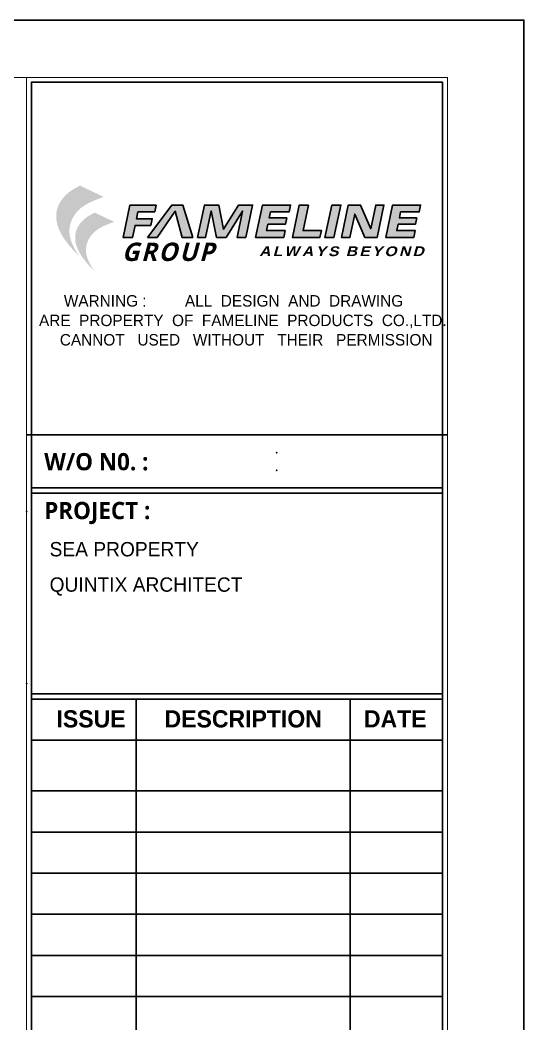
# Model space of a CAD drawing. Header units: millimetres. Extents: x -244126 to 368105, y -173968 to 259060.
# Drawn here: x 73615 to 74932, y 63251 to 65876 of the extents above; entities that cross this region are included whole.
import ezdxf
from ezdxf.enums import TextEntityAlignment as Align

# ---------------------------------------------------------------- set-up
doc = ezdxf.new("R2010")
doc.units = ezdxf.units.MM
doc.header["$MEASUREMENT"] = 0
for name, pattern in [('BORDER2', [22.225, 6.35, -3.175, 6.35, -3.175, 0, -3.175]), ('TA_GL_000.00010', [0.000275, 0.0001, -2.5e-05, 2.5e-05, -2.5e-05, 0.0001]), ('TA_HL_003.00000', [19.5, 10.65, -8.85])]:
    doc.linetypes.add(name, pattern=pattern)
for name, color, linetype in [('000 - L I N E 0.1', 1, 'Continuous'), ('000 - T E X T', 4, 'Continuous'), ('000 - TITLEBLOCK', 4, 'Continuous')]:
    doc.layers.add(name, color=color, linetype=linetype)
doc.styles.add('Cetury Gothic', font='GOTHIC.TTF')
doc.styles.add('TA', font='Cordia New.ttf', dxfattribs={"height": 4.5})

# ---------------------------------------------------------------- blocks, each defined once
blk = doc.blocks.new('*U915')
at = {"color": 4}
blk.add_line((-4.26, 5.7), (-38.31, 5.7), dxfattribs=at)
at = {"linetype": 'TA_GL_000.00010'}
blk.add_point((0, 18), dxfattribs=at)
blk.add_point((0, 0))
at = {"color": 4, "linetype": 'BORDER2', "style": 'Cetury Gothic'}
blk.add_text('SCALE', height=1.8, dxfattribs=at).set_placement((-37.12, 2.51))
at = {"color": 0, "style": 'TA'}
for tag, p in [('HEADING2', (-37.38, 10.65)), ('HEADING', (-37.38, 6.65))]:
    blk.add_attdef(tag, p, '', height=2.5, dxfattribs=at)
for tag, height, p in [('LO', 2.7, (-4.76, 6.65)), ('SC', 1.85, (-4.7, 2.51))]:
    blk.add_attdef(tag, text='', height=height, dxfattribs=at).set_placement(p, align=Align.RIGHT)
blk = doc.blocks.new('A$Cfd196da9')
at = {"color": 0, "linetype": 'ByBlock', "const_width": 0.1}
blk.add_lwpolyline([(-143.5, -98), (96.5, -98), (96.5, 99), (-143.5, 99)], close=True, dxfattribs=at)
blk = doc.blocks.new('A$C5e861bfc')
h = blk.add_hatch(color=3)
h.dxf.hatch_style = 1
h.set_gradient(color1=(51, 51, 51), color2=(132, 132, 132), tint=1, name='INVHEMISPHERICAL')
edge = h.paths.add_edge_path()
edge.add_spline(control_points=[(5.54, -18.72), (5.44, -18.58), (5.23, -18.29), (4.89, -17.68), (4.56, -16.94), (4.44, -16.06), (4.56, -15.27), (4.88, -14.53), (5.5, -13.73), (6.6, -13.02), (7.54, -12.69), (8.06, -12.5)], knot_values=[0, 0, 0, 0, 3.999368, 8.221458, 16.423435, 22.935826, 28.683381, 35.030362, 41.70231, 52.106571, 65.045306, 65.045306, 65.045306, 65.045306], degree=3, periodic=0)
edge.add_line((8.06, -12.5), (5.6, -11.32))
edge.add_spline(control_points=[(5.6, -11.32), (5.32, -11.46), (4.73, -11.74), (3.98, -12.38), (3.4, -13.13), (3.1, -13.98), (3.08, -14.86), (3.32, -15.84), (3.79, -16.71), (4.37, -17.47), (4.91, -18.12), (5.32, -18.51), (5.54, -18.72)], knot_values=[0, 0, 0, 0, 7.114643, 15.455222, 22.761373, 29.246418, 36.248595, 42.954952, 52.716962, 59.173886, 65.493194, 72.469008, 72.469008, 72.469008, 72.469008], degree=3, periodic=0)
edge = h.paths.add_edge_path(flags=16)
edge.add_spline(control_points=[(6.49, -12.96), (6.44, -12.94), (6.24, -12.87), (5.74, -12.84), (4.99, -12.89), (4.16, -13.03), (3.69, -13.32), (3.49, -13.44)], knot_values=[0, 0, 0, 0, 1.056476, 5.025479, 11.599149, 18.811417, 24.352285, 24.352285, 24.352285, 24.352285], degree=3, periodic=0)
edge.add_spline(control_points=[(3.49, -13.44), (3.5, -13.41), (3.52, -13.37), (3.6, -13.21), (3.67, -13.09), (3.86, -12.81), (3.99, -12.66), (4.27, -12.37), (4.44, -12.22), (4.7, -12.02), (4.78, -11.96), (4.97, -11.84), (5.06, -11.79), (5.27, -11.67), (5.38, -11.62), (5.53, -11.54), (5.56, -11.53), (5.6, -11.51)], knot_values=[0.636744, 0.636744, 0.636744, 0.636744, 1.528083, 1.528083, 5.150301, 5.150301, 9.845601, 9.845601, 15.15015, 15.15015, 17.802424, 17.802424, 20.454698, 20.454698, 23.491903, 23.491903, 24.373762, 24.373762, 24.373762, 24.373762], degree=3, periodic=0)
edge.add_line((5.6, -11.51), (7.62, -12.48))
edge.add_spline(control_points=[(7.62, -12.48), (7.51, -12.52), (7.39, -12.56), (7.01, -12.71), (6.75, -12.82), (6.49, -12.96)], knot_values=[3.151221, 3.151221, 3.151221, 3.151221, 5.963358, 5.963358, 12.618488, 12.618488, 12.618488, 12.618488], degree=3, periodic=0)
h = blk.add_hatch(color=253)
h.dxf.hatch_style = 1
edge = h.paths.add_edge_path()
edge.add_spline(control_points=[(5.6, -11.51), (5.56, -11.53), (5.53, -11.54), (5.38, -11.62), (5.27, -11.67), (5.06, -11.79), (4.97, -11.84), (4.78, -11.96), (4.7, -12.02), (4.44, -12.22), (4.27, -12.37), (3.99, -12.66), (3.86, -12.81), (3.67, -13.09), (3.6, -13.21), (3.52, -13.37), (3.5, -13.41), (3.49, -13.44)], knot_values=[0.636744, 0.636744, 0.636744, 0.636744, 1.518603, 1.518603, 4.555808, 4.555808, 7.208082, 7.208082, 9.860357, 9.860357, 15.164905, 15.164905, 19.860205, 19.860205, 23.482423, 23.482423, 24.373762, 24.373762, 24.373762, 24.373762], degree=3, periodic=0)
edge.add_spline(control_points=[(3.49, -13.44), (3.69, -13.32), (4.16, -13.03), (4.99, -12.89), (5.74, -12.84), (6.24, -12.87), (6.44, -12.94), (6.49, -12.96)], knot_values=[0, 0, 0, 0, 5.540868, 12.753135, 19.326806, 23.295809, 24.352285, 24.352285, 24.352285, 24.352285], degree=3, periodic=0)
edge.add_spline(control_points=[(6.49, -12.96), (6.75, -12.82), (7.01, -12.71), (7.39, -12.56), (7.51, -12.52), (7.62, -12.48)], knot_values=[3.151221, 3.151221, 3.151221, 3.151221, 9.806351, 9.806351, 12.618488, 12.618488, 12.618488, 12.618488], degree=3, periodic=0)
edge.add_line((7.62, -12.48), (5.6, -11.51))
edge = h.paths.add_edge_path()
edge.add_spline(control_points=[(7.13, -14.3), (7.11, -14.31), (7.08, -14.32), (6.96, -14.38), (6.86, -14.43), (6.69, -14.52), (6.61, -14.57), (6.47, -14.67), (6.39, -14.72), (6.18, -14.88), (6.05, -15), (5.81, -15.25), (5.71, -15.37), (5.55, -15.59), (5.49, -15.7), (5.42, -15.83), (5.41, -15.86), (5.4, -15.88)], knot_values=[0.636744, 0.636744, 0.636744, 0.636744, 1.518603, 1.518603, 4.555808, 4.555808, 7.208082, 7.208082, 9.860357, 9.860357, 15.164905, 15.164905, 19.860205, 19.860205, 23.482423, 23.482423, 24.373762, 24.373762, 24.373762, 24.373762], degree=3, periodic=0)
edge.add_spline(control_points=[(5.4, -15.88), (5.44, -15.86), (5.49, -15.83), (5.54, -15.8)], knot_values=[0, 0, 0, 0, 1.522018, 1.522018, 1.522018, 1.522018], degree=3, periodic=0)
edge.add_spline(control_points=[(5.54, -15.8), (5.63, -15.75), (5.72, -15.7), (5.82, -15.65)], knot_values=[1.522018, 1.522018, 1.522018, 1.522018, 4.566053, 4.566053, 4.566053, 4.566053], degree=3, periodic=0)
edge.add_spline(control_points=[(5.82, -15.65), (5.85, -15.64), (5.95, -15.59), (6.05, -15.56), (6.12, -15.54)], knot_values=[4.566053, 4.566053, 4.566053, 4.566053, 5.540868, 7.610089, 7.610089, 7.610089, 7.610089], degree=3, periodic=0)
edge.add_spline(control_points=[(6.12, -15.54), (6.22, -15.51), (6.33, -15.49), (6.43, -15.47)], knot_values=[7.610089, 7.610089, 7.610089, 7.610089, 10.654125, 10.654125, 10.654125, 10.654125], degree=3, periodic=0)
edge.add_spline(control_points=[(6.43, -15.47), (6.51, -15.46), (6.67, -15.44), (6.83, -15.43), (6.91, -15.42)], knot_values=[10.654125, 10.654125, 10.654125, 10.654125, 12.753135, 15.220178, 15.220178, 15.220178, 15.220178], degree=3, periodic=0)
edge.add_spline(control_points=[(6.91, -15.42), (7.05, -15.41), (7.21, -15.4), (7.38, -15.41), (7.39, -15.41)], knot_values=[15.220178, 15.220178, 15.220178, 15.220178, 19.326806, 19.786231, 19.786231, 19.786231, 19.786231], degree=3, periodic=0)
edge.add_spline(control_points=[(7.39, -15.41), (7.47, -15.41), (7.55, -15.41), (7.63, -15.43)], knot_values=[19.786231, 19.786231, 19.786231, 19.786231, 22.069258, 22.069258, 22.069258, 22.069258], degree=3, periodic=0)
edge.add_spline(control_points=[(7.63, -15.43), (7.67, -15.43), (7.73, -15.44), (7.78, -15.46), (7.79, -15.46)], knot_values=[22.069258, 22.069258, 22.069258, 22.069258, 23.295809, 23.591276, 23.591276, 23.591276, 23.591276], degree=3, periodic=0)
edge.add_spline(control_points=[(7.79, -15.46), (7.81, -15.47), (7.84, -15.48), (7.86, -15.49)], knot_values=[23.591276, 23.591276, 23.591276, 23.591276, 24.352285, 24.352285, 24.352285, 24.352285], degree=3, periodic=0)
edge.add_spline(control_points=[(7.86, -15.49), (8.08, -15.38), (8.3, -15.29), (8.61, -15.16), (8.7, -15.13), (8.8, -15.1)], knot_values=[3.151221, 3.151221, 3.151221, 3.151221, 9.806351, 9.806351, 12.618488, 12.618488, 12.618488, 12.618488], degree=3, periodic=0)
edge.add_line((8.8, -15.1), (7.13, -14.3))
h = blk.add_hatch(color=3)
h.dxf.hatch_style = 1
h.paths.add_polyline_path([(10.09, -16.74), (11.08, -16.74), (11.34, -15.48), (12.98, -15.48), (13.13, -14.78), (11.49, -14.78), (11.64, -14.07), (13.4, -14.07), (13.56, -13.35), (10.81, -13.35)])
h.paths.add_polyline_path([(12.64, -16.74), (13.64, -16.74), (15.55, -14), (16.27, -16.74), (17.37, -16.74), (16.33, -13.35), (15.17, -13.35)])
h.paths.add_polyline_path([(19.3, -13.97), (19.86, -16.74), (20.86, -16.74), (22.59, -13.98), (22, -16.74), (22.91, -16.74), (23.63, -13.35), (22.16, -13.35), (20.58, -15.88), (20.1, -13.35), (18.59, -13.35), (17.87, -16.74), (18.71, -16.74)])
h.paths.add_polyline_path([(23.95, -16.74), (26.88, -16.74), (27.03, -16.02), (25.1, -16.02), (25.24, -15.36), (27.06, -15.36), (27.2, -14.69), (25.38, -14.69), (25.51, -14.07), (27.45, -14.07), (27.6, -13.35), (24.67, -13.35)])
h.paths.add_polyline_path([(27.79, -16.74), (30.67, -16.74), (30.82, -16.02), (28.91, -16.02), (29.48, -13.35), (28.51, -13.35)])
h.paths.add_polyline_path([(31.18, -16.74), (32.14, -16.74), (32.86, -13.35), (31.9, -13.35)])
h.paths.add_polyline_path([(32.92, -16.74), (33.8, -16.74), (34.32, -14.3), (35.35, -16.74), (36.65, -16.74), (37.37, -13.35), (36.5, -13.35), (35.98, -15.83), (34.93, -13.35), (33.64, -13.35)])
h.paths.add_polyline_path([(37.55, -16.74), (40.48, -16.74), (40.63, -16.02), (38.7, -16.02), (38.84, -15.36), (40.66, -15.36), (40.8, -14.69), (38.98, -14.69), (39.11, -14.07), (41.05, -14.07), (41.2, -13.35), (38.27, -13.35)])
h = blk.add_hatch(color=3)
h.dxf.hatch_style = 1
h.set_gradient(color1=(51, 51, 51), color2=(132, 132, 132), tint=1, name='INVHEMISPHERICAL')
edge = h.paths.add_edge_path()
edge.add_spline(control_points=[(7.08, -20.22), (7, -20.11), (6.83, -19.87), (6.55, -19.37), (6.28, -18.76), (6.18, -18.04), (6.28, -17.39), (6.55, -16.78), (7.06, -16.12), (7.96, -15.54), (8.73, -15.27), (9.16, -15.11)], knot_values=[0, 0, 0, 0, 3.28902, 6.761203, 13.506384, 18.862075, 23.588778, 28.808439, 34.295348, 42.851654, 53.492273, 53.492273, 53.492273, 53.492273], degree=3, periodic=0)
edge.add_line((9.16, -15.11), (7.13, -14.14))
edge.add_spline(control_points=[(7.13, -14.14), (6.91, -14.25), (6.42, -14.49), (5.8, -15.01), (5.32, -15.63), (5.08, -16.33), (5.06, -17.05), (5.26, -17.86), (5.65, -18.57), (6.13, -19.2), (6.57, -19.74), (6.9, -20.06), (7.08, -20.22)], knot_values=[0, 0, 0, 0, 5.850974, 12.71014, 18.718608, 24.051811, 29.810295, 35.325501, 43.35363, 48.663707, 53.86061, 59.597414, 59.597414, 59.597414, 59.597414], degree=3, periodic=0)
edge = h.paths.add_edge_path(flags=16)
edge.add_spline(control_points=[(6.12, -15.54), (6.05, -15.56), (5.95, -15.59), (5.85, -15.64), (5.82, -15.65)], knot_values=[4.566053, 4.566053, 4.566053, 4.566053, 6.635274, 7.610089, 7.610089, 7.610089, 7.610089], degree=3, periodic=0)
edge.add_spline(control_points=[(5.82, -15.65), (5.72, -15.7), (5.63, -15.75), (5.54, -15.8)], knot_values=[1.522018, 1.522018, 1.522018, 1.522018, 4.566053, 4.566053, 4.566053, 4.566053], degree=3, periodic=0)
edge.add_spline(control_points=[(5.54, -15.8), (5.49, -15.83), (5.44, -15.86), (5.4, -15.88)], knot_values=[0, 0, 0, 0, 1.522018, 1.522018, 1.522018, 1.522018], degree=3, periodic=0)
edge.add_spline(control_points=[(5.4, -15.88), (5.41, -15.86), (5.42, -15.83), (5.49, -15.7), (5.55, -15.59), (5.71, -15.37), (5.81, -15.25), (6.05, -15), (6.18, -14.88), (6.39, -14.72), (6.47, -14.67), (6.61, -14.57), (6.69, -14.52), (6.86, -14.43), (6.96, -14.38), (7.08, -14.32), (7.11, -14.31), (7.13, -14.3)], knot_values=[0.636744, 0.636744, 0.636744, 0.636744, 1.528083, 1.528083, 5.150301, 5.150301, 9.845601, 9.845601, 15.15015, 15.15015, 17.802424, 17.802424, 20.454698, 20.454698, 23.491903, 23.491903, 24.373762, 24.373762, 24.373762, 24.373762], degree=3, periodic=0)
edge.add_line((7.13, -14.3), (8.8, -15.1))
edge.add_spline(control_points=[(8.8, -15.1), (8.7, -15.13), (8.61, -15.16), (8.3, -15.29), (8.08, -15.38), (7.86, -15.49)], knot_values=[3.151221, 3.151221, 3.151221, 3.151221, 5.963358, 5.963358, 12.618488, 12.618488, 12.618488, 12.618488], degree=3, periodic=0)
edge.add_spline(control_points=[(7.86, -15.49), (7.84, -15.48), (7.81, -15.47), (7.79, -15.46)], knot_values=[23.591276, 23.591276, 23.591276, 23.591276, 24.352285, 24.352285, 24.352285, 24.352285], degree=3, periodic=0)
edge.add_spline(control_points=[(7.79, -15.46), (7.78, -15.46), (7.73, -15.44), (7.67, -15.43), (7.63, -15.43)], knot_values=[22.069258, 22.069258, 22.069258, 22.069258, 22.364725, 23.591276, 23.591276, 23.591276, 23.591276], degree=3, periodic=0)
edge.add_spline(control_points=[(7.63, -15.43), (7.55, -15.41), (7.47, -15.41), (7.39, -15.41)], knot_values=[19.786231, 19.786231, 19.786231, 19.786231, 22.069258, 22.069258, 22.069258, 22.069258], degree=3, periodic=0)
edge.add_spline(control_points=[(7.39, -15.41), (7.38, -15.41), (7.21, -15.4), (7.05, -15.41), (6.91, -15.42)], knot_values=[15.220178, 15.220178, 15.220178, 15.220178, 15.679604, 19.786231, 19.786231, 19.786231, 19.786231], degree=3, periodic=0)
edge.add_spline(control_points=[(6.91, -15.42), (6.83, -15.43), (6.67, -15.44), (6.51, -15.46), (6.43, -15.47)], knot_values=[10.654125, 10.654125, 10.654125, 10.654125, 13.121167, 15.220178, 15.220178, 15.220178, 15.220178], degree=3, periodic=0)
edge.add_spline(control_points=[(6.43, -15.47), (6.33, -15.49), (6.22, -15.51), (6.12, -15.54)], knot_values=[7.610089, 7.610089, 7.610089, 7.610089, 10.654125, 10.654125, 10.654125, 10.654125], degree=3, periodic=0)
at = {"color": 3, "linetype": 'Continuous'}
for p, q in [((0, -37.38), (44, -37.38)), ((11.47, -65.02), (11.47, -104.74)), ((33.82, -65.02), (33.82, -104.74)), ((0.5, -69.32), (43.5, -69.32))]:
    blk.add_line(p, q, dxfattribs=at)
at = {"color": 8, "linetype": 'Continuous'}
for p, q in [((0.5, -74.63), (43.5, -74.63)), ((0.5, -78.93), (43.5, -78.93)), ((0.5, -83.23), (43.5, -83.23)), ((0.5, -87.53), (43.5, -87.53)), ((0.5, -91.83), (43.5, -91.83)), ((0.5, -96.14), (43.5, -96.14))]:
    blk.add_line(p, q, dxfattribs=at)
at = {"color": 3}
for points in [[(13.56, -13.35), (10.81, -13.35), (10.09, -16.74), (11.08, -16.74), (11.34, -15.48), (12.98, -15.48), (13.13, -14.78), (11.49, -14.78), (11.64, -14.07), (13.4, -14.07), (13.56, -13.35)], [(12.64, -16.74), (15.17, -13.35), (16.33, -13.35), (17.37, -16.74), (16.27, -16.74), (15.55, -14), (13.64, -16.74), (12.64, -16.74)], [(17.87, -16.74), (18.71, -16.74), (19.3, -13.97), (19.86, -16.74), (20.86, -16.74), (22.59, -13.98), (22, -16.74), (22.91, -16.74), (23.63, -13.35), (22.16, -13.35), (20.58, -15.88), (20.1, -13.35), (18.59, -13.35), (17.87, -16.74)], [(29.48, -13.35), (28.51, -13.35), (27.79, -16.74), (30.67, -16.74), (30.82, -16.02), (28.91, -16.02), (29.48, -13.35)], [(31.9, -13.35), (32.86, -13.35), (32.14, -16.74), (31.18, -16.74), (31.9, -13.35)], [(32.92, -16.74), (33.8, -16.74), (34.32, -14.3), (35.35, -16.74), (36.65, -16.74), (37.37, -13.35), (36.5, -13.35), (35.98, -15.83), (34.93, -13.35), (33.64, -13.35), (32.92, -16.74)]]:
    blk.add_lwpolyline(points, dxfattribs=at)
for points in [[(25.51, -14.07), (27.45, -14.07), (27.6, -13.35), (24.67, -13.35), (23.95, -16.74), (26.88, -16.74), (27.03, -16.02), (25.1, -16.02), (25.24, -15.36), (27.06, -15.36), (27.2, -14.69), (25.38, -14.69)], [(39.11, -14.07), (41.05, -14.07), (41.2, -13.35), (38.27, -13.35), (37.55, -16.74), (40.48, -16.74), (40.63, -16.02), (38.7, -16.02), (38.84, -15.36), (40.66, -15.36), (40.8, -14.69), (38.98, -14.69)]]:
    blk.add_lwpolyline(points, close=True, dxfattribs=at)
at = {"color": 3, "linetype": 'Continuous'}
for points in [[(0.5, -42.94), (43.5, -42.94), (43.5, -43.48), (0.5, -43.48)], [(0.5, -64.48), (43.5, -64.48), (43.5, -65.02), (0.5, -65.02)]]:
    blk.add_lwpolyline(points, close=True, dxfattribs=at)
at = {"layer": '000 - T E X T', "color": 3, "const_width": 0.1}
blk.add_lwpolyline([(0, -197), (44, -197), (44, 0), (0, 0)], close=True, dxfattribs=at)
at = {"color": 4, "style": 'Cetury Gothic'}
for s, p in [(' WARNING :         ALL  DESIGN  AND  DRAWING', (3.45, -23.97)), ('ARE  PROPERTY  OF  FAMELINE  PRODUCTS  CO.,LTD.', (1.3, -26.01)), (' CANNOT   USED   WITHOUT   THEIR   PERMISSION', (3.03, -28.04))]:
    blk.add_text(s, height=1.2, dxfattribs=at).set_placement(p)
at = {"color": 2, "attachment_point": 1, "style": 'Cetury Gothic'}
for s, width, insert, char_height in [('{\\f@Meiryo UI|b1|i1|c0|p34;\\T1.1;GROUP}', 12.1049, (9.96, -17.28), 1.9183), ('{\\fArial Black|b0|i1|c0|p34;\\T1.2;ALWAYS BEYOND}', 19.6239, (24.32, -17.67), 1.0231)]:
    blk.add_mtext_dynamic_manual_height_columns(s, width=width, gutter_width=3.2, heights=[0], dxfattribs=dict(at, insert=insert, char_height=char_height))
at = {"color": 4, "char_height": 1.8, "style": 'Cetury Gothic'}
for s, insert, attachment_point in [('{\\f@Malgun Gothic|b1|i0|c0|p34;W/O N0. :}', (1.84, -39.29), 1), ('{\\f@Malgun Gothic|b1|i0|c0|p34;PROJECT :}', (1.84, -44.4), 1), ('{\\fCentury Gothic|b1|i0|c0|p34;ISSUE}', (6.74, -66.19), 2), ('{\\fCentury Gothic|b1|i0|c0|p34;DESCRIPTION}', (22.65, -66.19), 2), ('{\\fCentury Gothic|b1|i0|c0|p34;DATE}', (38.55, -66.19), 2)]:
    blk.add_mtext(s, dxfattribs=dict(at, insert=insert, attachment_point=attachment_point))
blk = doc.blocks.new('*U1681')
for p in [(6778.8, 4119.2), (6778.8, 4072.8)]:
    blk.add_point(p)
at = {"layer": '000 - L I N E 0.1', "color": 21, "linetype": 'Continuous'}
blk.add_lwpolyline([(7247, 5250), (7425, 5250), (7425, 5072)], dxfattribs=at)
at = {"layer": '000 - T E X T', "color": 3, "const_width": 2.5}
blk.add_lwpolyline([(7225, 175), (6125, 175), (6125, 5100), (7225, 5100)], close=True, dxfattribs=at)
at = {"layer": '000 - T E X T', "color": 3}
blk.add_lwpolyline([(7212.5, 187.5), (6137.5, 187.5), (6137.5, 5087.5), (7212.5, 5087.5)], close=True, dxfattribs=at)
at = {"layer": '000 - TITLEBLOCK', "color": 250}
blk.add_lwpolyline([(0, 0), (7425, 0), (7425, 5250), (0, 5250)], close=True, dxfattribs=at)
at = {"xscale": 25, "yscale": 25, "zscale": 25}
blk.add_blockref('A$C5e861bfc', (6125, 5100), dxfattribs=at)
at = {"layer": '000 - T E X T', "color": 3, "xscale": 25, "yscale": 25, "zscale": 25}
blk.add_blockref('A$Cfd196da9', (3712.5, 2625), dxfattribs=at)
at = {"color": 4, "style": 'TA'}
blk.add_attdef('PAPER_SIZE', text='', height=31.3, dxfattribs=at).set_placement((7107.5, 124.7), align=Align.MIDDLE_RIGHT)
blk.add_attdef('SCALE_SIZE', text='', height=31.3, dxfattribs=at).set_placement((7168.9, 125.3), align=Align.MIDDLE_LEFT)
at = {"layer": '000 - T E X T', "color": 250, "style": 'TA'}
for tag, height, p in [('SUPERLINK', 25, (215.8, 5197.1)), ('NAMEFILE', 25, (215.8, 5147.1)), ('SC', 500, (42, 4690.1))]:
    blk.add_attdef(tag, text='', height=height, dxfattribs=at).set_placement(p, align=Align.MIDDLE_LEFT)
at = {"layer": '000 - T E X T', "color": 4, "style": 'TA'}
for tag, height, p in [('PRELIM_NAME_JOB_1', 25, (6558.3, 4127.4)), ('PRELIM_NAME_JOB_2', 25, (6558.3, 4072.8)), ('PRELIM_NAME_PROJECT_1', 37.5, (6185.1, 3866.4)), ('PRELIM_NAME_PROJECT_2', 37.5, (6185.1, 3773.9)), ('PRELIM_NAME_PROJECT_3', 37.5, (6185.1, 3681.4)), ('PRELIM_NAME_TITLE_3', 30, (6193.8, 924.9)), ('DRAWING_NO1', 30, (6182.6, 411.4)), ('DRAWING_NO2', 30, (6182.6, 311.4)), ('PRELIM_NAME_TITLE_1', 1.2, (247.8, 43.7)), ('PRELIM_NAME_TITLE_2', 1.2, (247.8, 40.3))]:
    blk.add_attdef(tag, text='', height=height, dxfattribs=at).set_placement(p, align=Align.MIDDLE_LEFT)
at = {"layer": '000 - T E X T', "color": 4, "style": 'Cetury Gothic'}
for tag, p in [('SHEET_NO.', (7019.7, 425)), ('TOTAL_SHEET_NO.', (7012.1, 220.5))]:
    blk.add_attdef(tag, text='', height=45, dxfattribs=at).set_placement(p, align=Align.CENTER)
at = {"layer": '000 - T E X T', "color": 4, "style": 'TA'}
blk.add_attdef('NAME_REMARK', (691.1, 216.3), '', height=50, dxfattribs=at)

msp = doc.modelspace()

# ---------------------------------------------------------------- block references
at = {"color": 2, "linetype": 'TA_HL_003.00000'}
ref = msp.add_blockref('*U1681', (67507.49949, 60625.84316), dxfattribs=at)
ref.add_attrib('PRELIM_NAME_PROJECT_1', 'SEA PROPERTY', dxfattribs={"layer": '000 - T E X T', "color": 4, "height": 37.5, "style": 'TA'}).set_placement((73692.58136, 64492.2214), align=Align.MIDDLE_LEFT)
ref.add_attrib('PRELIM_NAME_PROJECT_2', 'QUINTIX ARCHITECT', dxfattribs={"layer": '000 - T E X T', "color": 4, "height": 37.5, "style": 'TA'}).set_placement((73692.58136, 64399.7214), align=Align.MIDDLE_LEFT)
at = {"layer": '000 - T E X T', "xscale": 25, "yscale": 25, "zscale": 25}
msp.add_blockref('*U915', (73632.52857, 64140.40292), dxfattribs=at).add_auto_attribs({'HEADING': 'DETAIL VIEW', 'LO': 'TC-G', 'SC': '1: 25'})

doc.saveas('drawing.dxf')
